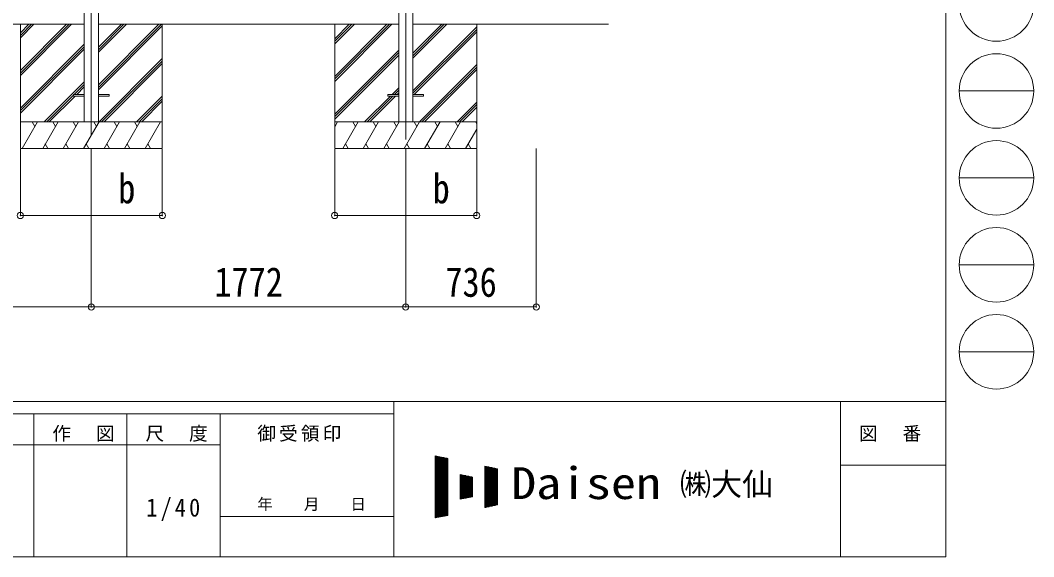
# Model space of a CAD drawing. Units: millimetres at full size. Extents: x -9783 to 9892, y -6828 to 6752.
# Drawn here: x 4180 to 9892, y -6828 to -3805 of the extents above; entities that cross this region are included whole.
import ezdxf
from ezdxf.enums import TextEntityAlignment as Align

# ---------------------------------------------------------------- set-up
doc = ezdxf.new("R2010")
doc.units = ezdxf.units.MM
doc.header["$LTSCALE"] = 35
doc.header["$PDMODE"] = 32
doc.header["$PDSIZE"] = 35
for name, color, linetype, lineweight in [('0-0_0', 7, 'Continuous', 9), ('0-1_本体', 4, 'Continuous', 9), ('0-2_部品', 7, 'Continuous', 9), ('0-8_PARTS2', 2, 'Continuous', 9), ('0-A_寸法', 6, 'Continuous', 9), ('F-0_240', 7, 'Continuous', 9)]:
    doc.layers.add(name, color=color, linetype=linetype, lineweight=lineweight)
doc.styles.add('ＭＳ ゴシック', font='')
doc.styles.get('ＭＳ ゴシック').set_extended_font_data('MS Gothic')

msp = doc.modelspace()

# ---------------------------------------------------------------- linework, layer by layer
at = {"layer": '0-0_0'}
for p, q in [((1719.88, -3827.3), (4540.88, -3827.3)), ((4180.38, -3827.3), (4180.38, -4527.3)), ((4180.38, -4088.02), (4441.11, -3827.3)), ((4180.38, -4102.17), (4455.25, -3827.3)), ((4180.38, -4116.31), (4469.39, -3827.3)), ((4180.38, -3904.18), (4257.26, -3827.3)), ((4180.38, -3890.04), (4243.12, -3827.3)), ((4180.38, -3875.89), (4228.98, -3827.3)), ((4619.88, -4169.02), (4961.61, -3827.3)), ((4619.88, -4183.17), (4975.75, -3827.3)), ((4619.88, -3985.18), (4777.76, -3827.3)), ((4619.88, -3971.04), (4763.62, -3827.3)), ((4619.88, -3956.89), (4749.48, -3827.3)), ((4619.88, -3827.3), (6312.88, -3827.3)), ((4619.88, -4197.31), (4980.38, -3836.81)), ((4980.38, -3827.3), (4980.38, -4527.3)), ((5952.38, -3827.3), (5952.38, -4527.3)), ((5952.38, -4121.47), (6246.56, -3827.3)), ((5952.38, -4135.62), (6260.7, -3827.3)), ((5952.38, -4149.76), (6274.84, -3827.3)), ((5952.38, -3937.63), (6062.71, -3827.3)), ((5952.38, -3923.49), (6048.57, -3827.3)), ((5952.38, -3909.34), (6034.43, -3827.3)), ((7495.86, -3827.3), (6391.88, -3827.3)), ((6391.88, -4018.63), (6583.21, -3827.3)), ((6391.88, -4004.49), (6569.07, -3827.3)), ((6391.88, -3990.34), (6554.93, -3827.3)), ((6391.88, -4202.47), (6752.38, -3841.98)), ((6391.88, -4216.62), (6752.38, -3856.12)), ((6399.84, -4222.8), (6752.38, -3870.26)), ((6752.38, -3827.3), (6752.38, -4527.3)), ((4180.38, -4300.16), (4540.88, -3939.66)), ((4180.38, -4314.3), (4540.88, -3953.8)), ((4180.38, -4328.44), (4540.88, -3967.94)), ((5952.38, -4333.61), (6312.88, -3973.11)), ((5952.38, -4347.75), (6312.88, -3987.25)), ((4623.74, -4377.3), (4980.38, -4020.66)), ((4637.88, -4377.3), (4980.38, -4034.8)), ((4652.02, -4377.3), (4980.38, -4048.94)), ((5952.38, -4361.89), (6312.88, -4001.39)), ((6429.19, -4377.3), (6752.38, -4054.11)), ((6443.33, -4377.3), (6752.38, -4068.25)), ((6457.47, -4377.3), (6752.38, -4082.39)), ((4315.37, -4377.3), (4540.88, -4151.79)), ((4484.02, -4222.79), (4540.88, -4165.93)), ((4329.51, -4377.3), (4480.38, -4226.43)), ((4498.17, -4222.79), (4540.88, -4180.07)), ((6275.32, -4222.8), (6312.88, -4185.24)), ((6289.46, -4222.8), (6312.88, -4199.38)), ((6303.6, -4222.8), (6312.88, -4213.52)), ((4343.65, -4377.3), (4489.17, -4231.79)), ((4835.87, -4377.3), (4980.38, -4232.79)), ((4850.01, -4377.3), (4980.38, -4246.93)), ((4864.15, -4377.3), (4980.38, -4261.07)), ((6120.82, -4377.3), (6266.32, -4231.8)), ((6134.96, -4377.3), (6280.46, -4231.8)), ((6149.1, -4377.3), (6294.6, -4231.8)), ((6641.32, -4377.3), (6752.38, -4266.24)), ((6655.46, -4377.3), (6752.38, -4280.38)), ((6669.6, -4377.3), (6752.38, -4294.52)), ((4980.38, -4377.3), (4180.38, -4377.3)), ((4190.67, -4527.3), (4277.27, -4377.3)), ((4262.27, -4403.28), (4247.27, -4377.3)), ((4306.14, -4527.3), (4392.74, -4377.3)), ((4377.74, -4403.28), (4362.74, -4377.3)), ((4421.61, -4527.3), (4508.21, -4377.3)), ((4493.21, -4403.28), (4478.21, -4377.3)), ((4537.08, -4527.3), (4623.68, -4377.3)), ((4608.68, -4403.28), (4593.68, -4377.3)), ((4652.55, -4527.3), (4739.15, -4377.3)), ((4724.15, -4403.28), (4709.15, -4377.3)), ((4768.02, -4527.3), (4854.62, -4377.3)), ((4824.62, -4377.3), (4839.62, -4403.28)), ((4883.49, -4527.3), (4970.09, -4377.3)), ((6752.38, -4377.3), (5952.38, -4377.3)), ((5952.38, -4404.8), (5968.26, -4377.3)), ((5997.12, -4527.3), (6083.73, -4377.3)), ((6068.73, -4403.28), (6053.73, -4377.3)), ((6112.6, -4527.3), (6199.2, -4377.3)), ((6184.2, -4403.28), (6169.19, -4377.3)), ((6228.07, -4527.3), (6314.67, -4377.3)), ((6299.67, -4403.28), (6284.67, -4377.3)), ((6343.54, -4527.3), (6430.14, -4377.3)), ((6415.14, -4403.28), (6400.14, -4377.3)), ((6459.01, -4527.3), (6545.61, -4377.3)), ((6530.61, -4403.28), (6515.61, -4377.3)), ((6574.48, -4527.3), (6661.08, -4377.3)), ((6631.08, -4377.3), (6646.08, -4403.28)), ((6746.55, -4377.3), (6752.38, -4387.4)), ((6689.95, -4527.3), (6752.38, -4419.16)), ((4321.14, -4501.32), (4336.14, -4527.3)), ((4436.61, -4501.32), (4451.61, -4527.3)), ((4552.08, -4501.32), (4567.08, -4527.3)), ((4667.55, -4501.32), (4682.55, -4527.3)), ((4783.02, -4501.32), (4798.02, -4527.3)), ((4898.49, -4501.32), (4913.49, -4527.3)), ((6012.12, -4501.32), (6027.12, -4527.3)), ((6127.59, -4501.32), (6142.59, -4527.3)), ((6243.06, -4501.32), (6258.06, -4527.3)), ((6358.53, -4501.32), (6373.53, -4527.3)), ((6474, -4501.32), (6489, -4527.3)), ((6589.47, -4501.32), (6604.47, -4527.3)), ((6704.94, -4501.32), (6719.94, -4527.3)), ((4180.38, -4527.3), (4980.38, -4527.3)), ((5952.38, -4527.3), (6752.38, -4527.3))]:
    msp.add_line(p, q, dxfattribs=at)
at = {"layer": '0-1_本体'}
for p, q in [((4540.88, -1234.92), (4540.88, -4377.32)), ((4619.88, -1234.92), (4619.88, -4377.32)), ((6312.88, -1234.89), (6312.88, -4377.3)), ((6391.88, -1234.89), (6391.88, -4377.3))]:
    msp.add_line(p, q, dxfattribs=at)
at = {"layer": '0-2_部品', "color": 4}
for p, q in [((4480.38, -4222.79), (4540.88, -4222.79)), ((4480.38, -4222.79), (4480.38, -4231.79)), ((4619.88, -4222.79), (4680.38, -4222.79)), ((4680.38, -4222.79), (4680.38, -4231.79)), ((6252.38, -4222.79), (6312.88, -4222.79)), ((6252.38, -4222.79), (6252.38, -4231.79)), ((6391.88, -4222.79), (6452.38, -4222.79)), ((6452.38, -4222.79), (6452.38, -4231.79)), ((4480.38, -4231.79), (4540.88, -4231.79)), ((4619.88, -4231.79), (4680.38, -4231.79)), ((6252.38, -4231.79), (6312.88, -4231.79)), ((6391.88, -4231.79), (6452.38, -4231.79))]:
    msp.add_line(p, q, dxfattribs=at)
at = {"layer": '0-8_PARTS2'}
for p, q in [((4580.38, -1080.95), (4580.38, -4456.19)), ((6352.38, -1227.3), (6352.38, -4477.3))]:
    msp.add_line(p, q, dxfattribs=at)
at = {"layer": '0-A_寸法'}
for p, q in [((4180.38, -4905.19), (4180.38, -4530.78)), ((4580.38, -5420.18), (4580.38, -4530.78)), ((4980.38, -4905.19), (4980.38, -4530.78)), ((5952.38, -4905.19), (5952.38, -4530.78)), ((6352.38, -5420.18), (6352.38, -4527.3)), ((6752.38, -4905.19), (6752.38, -4530.78)), ((7088.38, -5420.18), (7088.38, -4527.3)), ((4180.38, -4905.19), (4980.38, -4905.19)), ((5952.38, -4905.19), (6752.38, -4905.19)), ((1680.38, -5420.18), (4580.38, -5420.18)), ((4580.38, -5420.18), (6352.38, -5420.18)), ((6352.38, -5420.18), (7088.38, -5420.18))]:
    msp.add_line(p, q, dxfattribs=at)
for p in [(4180.38, -4905.19), (4980.38, -4905.19), (5952.38, -4905.19), (6752.38, -4905.19), (4580.38, -5420.18), (6352.38, -5420.18), (7088.38, -5420.18)]:
    msp.add_point(p, dxfattribs=at)
at = {"layer": 'F-0_240', "color": 5}
for p, q in [((9396.97, 6751.9), (9396.97, -6828.1)), ((-9783.03, -5953.1), (9396.97, -5953.1)), ((6285.75, -5953.1), (6285.75, -6828.1)), ((8801.97, -5953.1), (8801.97, -6828.1)), ((-9783.03, -6023.1), (6285.75, -6023.1)), ((4255.75, -6023.1), (4255.75, -6828.1)), ((4780.75, -6023.1), (4780.75, -6828.1)), ((5305.75, -6023.1), (5305.75, -6828.1)), ((3205.75, -6198.1), (5305.75, -6198.1)), ((8801.97, -6311.85), (9396.97, -6311.85)), ((5305.75, -6600.6), (6285.75, -6600.6)), ((-9783.03, -6828.1), (9396.97, -6828.1))]:
    msp.add_line(p, q, dxfattribs=at)
at = {"layer": 'F-0_240', "color": 4}
for p, q in [((9471.77, -4203.1), (9891.77, -4203.1)), ((9471.77, -4693.1), (9891.77, -4693.1)), ((9471.77, -5183.1), (9891.77, -5183.1)), ((9471.77, -5673.1), (9891.77, -5673.1))]:
    msp.add_line(p, q, dxfattribs=at)
at = {"layer": 'F-0_240'}
for p, q in [((6519.04, -6259.47), (6589.04, -6274.05)), ((6519.04, -6259.47), (6519.04, -6609.47)), ((6519.04, -6262.76), (6534.85, -6262.76)), ((6519.04, -6266.26), (6551.65, -6266.26)), ((6519.04, -6269.76), (6568.45, -6269.76)), ((6519.04, -6273.26), (6585.25, -6273.26)), ((6519.04, -6276.76), (6589.04, -6276.76)), ((6519.04, -6280.26), (6589.04, -6280.26)), ((6521.12, -6609.03), (6521.12, -6259.9)), ((6524.62, -6608.3), (6524.62, -6260.63)), ((6528.12, -6607.58), (6528.12, -6261.36)), ((6531.62, -6606.85), (6531.62, -6262.09)), ((6535.12, -6606.12), (6535.12, -6262.81)), ((6538.62, -6605.39), (6538.62, -6263.54)), ((6542.12, -6604.66), (6542.12, -6264.27)), ((6545.62, -6603.93), (6545.62, -6265)), ((6549.12, -6603.2), (6549.12, -6265.73)), ((6552.62, -6602.47), (6552.62, -6266.46)), ((6556.12, -6601.74), (6556.12, -6267.19)), ((6559.62, -6601.01), (6559.62, -6267.92)), ((6563.12, -6600.28), (6563.12, -6268.65)), ((6566.62, -6599.55), (6566.62, -6269.38)), ((6570.12, -6598.83), (6570.12, -6270.11)), ((6573.62, -6598.1), (6573.62, -6270.84)), ((6577.12, -6597.37), (6577.12, -6271.56)), ((6580.62, -6596.64), (6580.62, -6272.29)), ((6584.12, -6595.91), (6584.12, -6273.02)), ((6587.62, -6595.18), (6587.62, -6273.75)), ((6589.04, -6274.05), (6589.04, -6594.88)), ((6519.04, -6283.76), (6589.04, -6283.76)), ((6519.04, -6287.26), (6589.04, -6287.26)), ((6519.04, -6290.76), (6589.04, -6290.76)), ((6519.04, -6294.26), (6589.04, -6294.26)), ((6519.04, -6297.76), (6589.04, -6297.76)), ((6519.04, -6301.26), (6589.04, -6301.26)), ((6519.04, -6304.76), (6589.04, -6304.76)), ((6519.04, -6308.26), (6589.04, -6308.26)), ((6519.04, -6311.76), (6589.04, -6311.76)), ((6519.04, -6315.26), (6589.04, -6315.26)), ((6519.04, -6318.76), (6589.04, -6318.76)), ((6519.04, -6322.26), (6589.04, -6322.26)), ((6519.04, -6325.76), (6589.04, -6325.76)), ((6519.04, -6329.26), (6589.04, -6329.26)), ((6519.04, -6332.76), (6589.04, -6332.76)), ((6519.04, -6336.26), (6589.04, -6336.26)), ((6519.04, -6339.76), (6589.04, -6339.76)), ((6799.04, -6317.8), (6869.04, -6332.38)), ((6799.04, -6317.8), (6799.04, -6551.13)), ((6799.04, -6318.76), (6803.65, -6318.76)), ((6799.04, -6322.26), (6820.45, -6322.26)), ((6799.04, -6325.76), (6837.25, -6325.76)), ((6799.04, -6329.26), (6854.05, -6329.26)), ((6799.04, -6332.76), (6869.04, -6332.76)), ((6799.04, -6336.26), (6869.04, -6336.26)), ((6799.04, -6339.76), (6869.04, -6339.76)), ((6801.12, -6550.7), (6801.12, -6318.23)), ((6804.62, -6549.97), (6804.62, -6318.96)), ((6808.12, -6549.24), (6808.12, -6319.69)), ((6811.62, -6548.51), (6811.62, -6320.42)), ((6815.12, -6547.78), (6815.12, -6321.15)), ((6818.62, -6547.05), (6818.62, -6321.88)), ((6822.12, -6546.33), (6822.12, -6322.61)), ((6825.62, -6545.6), (6825.62, -6323.34)), ((6829.12, -6544.87), (6829.12, -6324.06)), ((6832.62, -6544.14), (6832.62, -6324.79)), ((6836.12, -6543.41), (6836.12, -6325.52)), ((6839.62, -6542.68), (6839.62, -6326.25)), ((6843.12, -6541.95), (6843.12, -6326.98)), ((6846.62, -6541.22), (6846.62, -6327.71)), ((6850.12, -6540.49), (6850.12, -6328.44)), ((6853.62, -6539.76), (6853.62, -6329.17)), ((6857.12, -6539.03), (6857.12, -6329.9)), ((6860.62, -6538.3), (6860.62, -6330.63)), ((6864.12, -6537.58), (6864.12, -6331.36)), ((6867.62, -6536.85), (6867.62, -6332.09)), ((6869.04, -6332.38), (6869.04, -6536.55)), ((6519.04, -6343.26), (6589.04, -6343.26)), ((6519.04, -6346.76), (6589.04, -6346.76)), ((6519.04, -6350.26), (6589.04, -6350.26)), ((6519.04, -6353.76), (6589.04, -6353.76)), ((6519.04, -6357.26), (6589.04, -6357.26)), ((6519.04, -6360.76), (6589.04, -6360.76)), ((6519.04, -6364.26), (6589.04, -6364.26)), ((6519.04, -6367.76), (6589.04, -6367.76)), ((6519.04, -6371.26), (6589.04, -6371.26)), ((6519.04, -6374.76), (6589.04, -6374.76)), ((6519.04, -6378.26), (6589.04, -6378.26)), ((6519.04, -6381.76), (6589.04, -6381.76)), ((6519.04, -6385.26), (6589.04, -6385.26)), ((6519.04, -6388.76), (6589.04, -6388.76)), ((6519.04, -6392.26), (6589.04, -6392.26)), ((6519.04, -6395.76), (6589.04, -6395.76)), ((6659.04, -6364.47), (6729.04, -6379.05)), ((6659.04, -6364.47), (6659.04, -6504.47)), ((6659.04, -6367.76), (6674.85, -6367.76)), ((6659.04, -6371.26), (6691.65, -6371.26)), ((6659.04, -6374.76), (6708.45, -6374.76)), ((6659.04, -6378.26), (6725.25, -6378.26)), ((6659.04, -6381.76), (6729.04, -6381.76)), ((6659.04, -6385.26), (6729.04, -6385.26)), ((6659.04, -6388.76), (6729.04, -6388.76)), ((6659.04, -6392.26), (6729.04, -6392.26)), ((6659.04, -6395.76), (6729.04, -6395.76)), ((6661.12, -6504.03), (6661.12, -6364.9)), ((6664.62, -6503.3), (6664.62, -6365.63)), ((6668.12, -6502.58), (6668.12, -6366.36)), ((6671.62, -6501.85), (6671.62, -6367.09)), ((6675.12, -6501.12), (6675.12, -6367.81)), ((6678.62, -6500.39), (6678.62, -6368.54)), ((6682.12, -6499.66), (6682.12, -6369.27)), ((6685.62, -6498.93), (6685.62, -6370)), ((6689.12, -6498.2), (6689.12, -6370.73)), ((6692.62, -6497.47), (6692.62, -6371.46)), ((6696.12, -6496.74), (6696.12, -6372.19)), ((6699.62, -6496.01), (6699.62, -6372.92)), ((6703.12, -6495.28), (6703.12, -6373.65)), ((6706.62, -6494.55), (6706.62, -6374.38)), ((6710.12, -6493.83), (6710.12, -6375.11)), ((6713.62, -6493.1), (6713.62, -6375.84)), ((6717.12, -6492.37), (6717.12, -6376.56)), ((6720.62, -6491.64), (6720.62, -6377.29)), ((6724.12, -6490.91), (6724.12, -6378.02)), ((6727.62, -6490.18), (6727.62, -6378.75)), ((6729.04, -6379.05), (6729.04, -6489.88)), ((6799.04, -6343.26), (6869.04, -6343.26)), ((6799.04, -6346.76), (6869.04, -6346.76)), ((6799.04, -6350.26), (6869.04, -6350.26)), ((6799.04, -6353.76), (6869.04, -6353.76)), ((6799.04, -6357.26), (6869.04, -6357.26)), ((6799.04, -6360.76), (6869.04, -6360.76)), ((6799.04, -6364.26), (6869.04, -6364.26)), ((6799.04, -6367.76), (6869.04, -6367.76)), ((6799.04, -6371.26), (6869.04, -6371.26)), ((6799.04, -6374.76), (6869.04, -6374.76)), ((6799.04, -6378.26), (6869.04, -6378.26)), ((6799.04, -6381.76), (6869.04, -6381.76)), ((6799.04, -6385.26), (6869.04, -6385.26)), ((6799.04, -6388.76), (6869.04, -6388.76)), ((6799.04, -6392.26), (6869.04, -6392.26)), ((6799.04, -6395.76), (6869.04, -6395.76)), ((6519.04, -6399.26), (6589.04, -6399.26)), ((6519.04, -6402.76), (6589.04, -6402.76)), ((6519.04, -6406.26), (6589.04, -6406.26)), ((6519.04, -6409.76), (6589.04, -6409.76)), ((6519.04, -6413.26), (6589.04, -6413.26)), ((6519.04, -6416.76), (6589.04, -6416.76)), ((6519.04, -6420.26), (6589.04, -6420.26)), ((6519.04, -6423.76), (6589.04, -6423.76)), ((6519.04, -6427.26), (6589.04, -6427.26)), ((6519.04, -6430.76), (6589.04, -6430.76)), ((6519.04, -6434.26), (6589.04, -6434.26)), ((6519.04, -6437.76), (6589.04, -6437.76)), ((6519.04, -6441.26), (6589.04, -6441.26)), ((6519.04, -6444.76), (6589.04, -6444.76)), ((6519.04, -6448.26), (6589.04, -6448.26)), ((6519.04, -6451.76), (6589.04, -6451.76)), ((6659.04, -6399.26), (6729.04, -6399.26)), ((6659.04, -6402.76), (6729.04, -6402.76)), ((6659.04, -6406.26), (6729.04, -6406.26)), ((6659.04, -6409.76), (6729.04, -6409.76)), ((6659.04, -6413.26), (6729.04, -6413.26)), ((6659.04, -6416.76), (6729.04, -6416.76)), ((6659.04, -6420.26), (6729.04, -6420.26)), ((6659.04, -6423.76), (6729.04, -6423.76)), ((6659.04, -6427.26), (6729.04, -6427.26)), ((6659.04, -6430.76), (6729.04, -6430.76)), ((6659.04, -6434.26), (6729.04, -6434.26)), ((6659.04, -6437.76), (6729.04, -6437.76)), ((6659.04, -6441.26), (6729.04, -6441.26)), ((6659.04, -6444.76), (6729.04, -6444.76)), ((6659.04, -6448.26), (6729.04, -6448.26)), ((6659.04, -6451.76), (6729.04, -6451.76)), ((6799.04, -6399.26), (6869.04, -6399.26)), ((6799.04, -6402.76), (6869.04, -6402.76)), ((6799.04, -6406.26), (6869.04, -6406.26)), ((6799.04, -6409.76), (6869.04, -6409.76)), ((6799.04, -6413.26), (6869.04, -6413.26)), ((6799.04, -6416.76), (6869.04, -6416.76)), ((6799.04, -6420.26), (6869.04, -6420.26)), ((6799.04, -6423.76), (6869.04, -6423.76)), ((6799.04, -6427.26), (6869.04, -6427.26)), ((6799.04, -6430.76), (6869.04, -6430.76)), ((6799.04, -6434.26), (6869.04, -6434.26)), ((6799.04, -6437.76), (6869.04, -6437.76)), ((6799.04, -6441.26), (6869.04, -6441.26)), ((6799.04, -6444.76), (6869.04, -6444.76)), ((6799.04, -6448.26), (6869.04, -6448.26)), ((6799.04, -6451.76), (6869.04, -6451.76)), ((6519.04, -6455.26), (6589.04, -6455.26)), ((6519.04, -6458.76), (6589.04, -6458.76)), ((6519.04, -6462.26), (6589.04, -6462.26)), ((6519.04, -6465.76), (6589.04, -6465.76)), ((6519.04, -6469.26), (6589.04, -6469.26)), ((6519.04, -6472.76), (6589.04, -6472.76)), ((6519.04, -6476.26), (6589.04, -6476.26)), ((6519.04, -6479.76), (6589.04, -6479.76)), ((6519.04, -6483.26), (6589.04, -6483.26)), ((6519.04, -6486.76), (6589.04, -6486.76)), ((6519.04, -6490.26), (6589.04, -6490.26)), ((6519.04, -6493.76), (6589.04, -6493.76)), ((6519.04, -6497.26), (6589.04, -6497.26)), ((6519.04, -6500.76), (6589.04, -6500.76)), ((6519.04, -6504.26), (6589.04, -6504.26)), ((6519.04, -6507.76), (6589.04, -6507.76)), ((6519.04, -6511.26), (6589.04, -6511.26)), ((6659.04, -6455.26), (6729.04, -6455.26)), ((6659.04, -6458.76), (6729.04, -6458.76)), ((6659.04, -6462.26), (6729.04, -6462.26)), ((6659.04, -6465.76), (6729.04, -6465.76)), ((6659.04, -6469.26), (6729.04, -6469.26)), ((6659.04, -6472.76), (6729.04, -6472.76)), ((6659.04, -6476.26), (6729.04, -6476.26)), ((6659.04, -6479.76), (6729.04, -6479.76)), ((6659.04, -6483.26), (6729.04, -6483.26)), ((6659.04, -6486.76), (6729.04, -6486.76)), ((6659.04, -6504.47), (6729.04, -6489.88)), ((6659.04, -6490.26), (6727.23, -6490.26)), ((6659.04, -6493.76), (6710.43, -6493.76)), ((6659.04, -6497.26), (6693.63, -6497.26)), ((6659.04, -6500.76), (6676.83, -6500.76)), ((6659.04, -6504.26), (6660.03, -6504.26)), ((6799.04, -6455.26), (6869.04, -6455.26)), ((6799.04, -6458.76), (6869.04, -6458.76)), ((6799.04, -6462.26), (6869.04, -6462.26)), ((6799.04, -6465.76), (6869.04, -6465.76)), ((6799.04, -6469.26), (6869.04, -6469.26)), ((6799.04, -6472.76), (6869.04, -6472.76)), ((6799.04, -6476.26), (6869.04, -6476.26)), ((6799.04, -6479.76), (6869.04, -6479.76)), ((6799.04, -6483.26), (6869.04, -6483.26)), ((6799.04, -6486.76), (6869.04, -6486.76)), ((6799.04, -6490.26), (6869.04, -6490.26)), ((6799.04, -6493.76), (6869.04, -6493.76)), ((6799.04, -6497.26), (6869.04, -6497.26)), ((6799.04, -6500.76), (6869.04, -6500.76)), ((6799.04, -6504.26), (6869.04, -6504.26)), ((6799.04, -6507.76), (6869.04, -6507.76)), ((6799.04, -6511.26), (6869.04, -6511.26)), ((6519.04, -6514.76), (6589.04, -6514.76)), ((6519.04, -6518.26), (6589.04, -6518.26)), ((6519.04, -6521.76), (6589.04, -6521.76)), ((6519.04, -6525.26), (6589.04, -6525.26)), ((6519.04, -6528.76), (6589.04, -6528.76)), ((6519.04, -6532.26), (6589.04, -6532.26)), ((6519.04, -6535.76), (6589.04, -6535.76)), ((6519.04, -6539.26), (6589.04, -6539.26)), ((6519.04, -6542.76), (6589.04, -6542.76)), ((6519.04, -6546.26), (6589.04, -6546.26)), ((6519.04, -6549.76), (6589.04, -6549.76)), ((6519.04, -6553.26), (6589.04, -6553.26)), ((6519.04, -6556.76), (6589.04, -6556.76)), ((6519.04, -6560.26), (6589.04, -6560.26)), ((6519.04, -6563.76), (6589.04, -6563.76)), ((6519.04, -6567.26), (6589.04, -6567.26)), ((6799.04, -6514.76), (6869.04, -6514.76)), ((6799.04, -6518.26), (6869.04, -6518.26)), ((6799.04, -6521.76), (6869.04, -6521.76)), ((6799.04, -6525.26), (6869.04, -6525.26)), ((6799.04, -6528.76), (6869.04, -6528.76)), ((6799.04, -6532.26), (6869.04, -6532.26)), ((6799.04, -6535.76), (6869.04, -6535.76)), ((6869.04, -6536.55), (6799.04, -6551.13)), ((6799.04, -6539.26), (6856.03, -6539.26)), ((6799.04, -6542.76), (6839.23, -6542.76)), ((6799.04, -6546.26), (6822.43, -6546.26)), ((6799.04, -6549.76), (6805.63, -6549.76)), ((6519.04, -6570.76), (6589.04, -6570.76)), ((6519.04, -6574.26), (6589.04, -6574.26)), ((6519.04, -6577.76), (6589.04, -6577.76)), ((6519.04, -6581.26), (6589.04, -6581.26)), ((6519.04, -6584.76), (6589.04, -6584.76)), ((6519.04, -6588.26), (6589.04, -6588.26)), ((6519.04, -6591.76), (6589.04, -6591.76)), ((6589.04, -6594.88), (6519.04, -6609.47)), ((6519.04, -6595.26), (6587.23, -6595.26)), ((6519.04, -6598.76), (6570.43, -6598.76)), ((6519.04, -6602.26), (6553.63, -6602.26)), ((6519.04, -6605.76), (6536.83, -6605.76)), ((6519.04, -6609.26), (6520.03, -6609.26))]:
    msp.add_line(p, q, dxfattribs=at)
at = {"layer": 'F-0_240', "color": 4}
for centre in [(9681.77, -3713.1), (9681.77, -4203.1), (9681.77, -4693.1), (9681.77, -5183.1), (9681.77, -5673.1)]:
    msp.add_circle(centre, 210, dxfattribs=at)

# ---------------------------------------------------------------- texts
at = {"layer": '0-A_寸法', "color": 7, "style": 'ＭＳ ゴシック', "width": 0.85}
for s, p in [('b', (4732.25, -4886.19)), ('b', (6504.25, -4886.19)), ('1772', (5273.88, -5413.18)), ('736', (6576.01, -5413.18))]:
    msp.add_text(s, height=166.8, dxfattribs=at).set_placement(p, align=Align.BOTTOM_LEFT)
at = {"layer": 'F-0_240', "style": 'ＭＳ ゴシック', "width": 1.15}
msp.add_text('Daisen', height=179.6, dxfattribs=at).set_placement((6947.05, -6556.97), align=Align.BOTTOM_LEFT)
at = {"layer": 'F-0_240', "style": 'ＭＳ ゴシック'}
for s, height, p in [('㈱大仙\u3000', 128.3, (7898.35, -6521.97)), ('年\u3000\u3000月\u3000\u3000日', 64.15, (5515.76, -6583.1))]:
    msp.add_text(s, height=height, dxfattribs=at).set_placement(p, align=Align.BOTTOM_LEFT)
at = {"layer": 'F-0_240', "attachment_point": 7, "style": 'ＭＳ ゴシック'}
for s, insert, char_height in [('\\T1.17;作\u3000図', (4360.75, -6180.6), 76.98), ('\\T1.17;尺\u3000度', (4885.76, -6180.6), 76.98), ('\\T1.17;御受領印', (5515.75, -6180.6), 76.98), ('\\T1.17;図\u3000番', (8906.97, -6180.6), 76.98), ('\\T1.28;\\W0.9;1/40', (4890.13, -6626.85), 102.6)]:
    msp.add_mtext(s, dxfattribs=dict(at, insert=insert, char_height=char_height))

doc.saveas('drawing.dxf')
